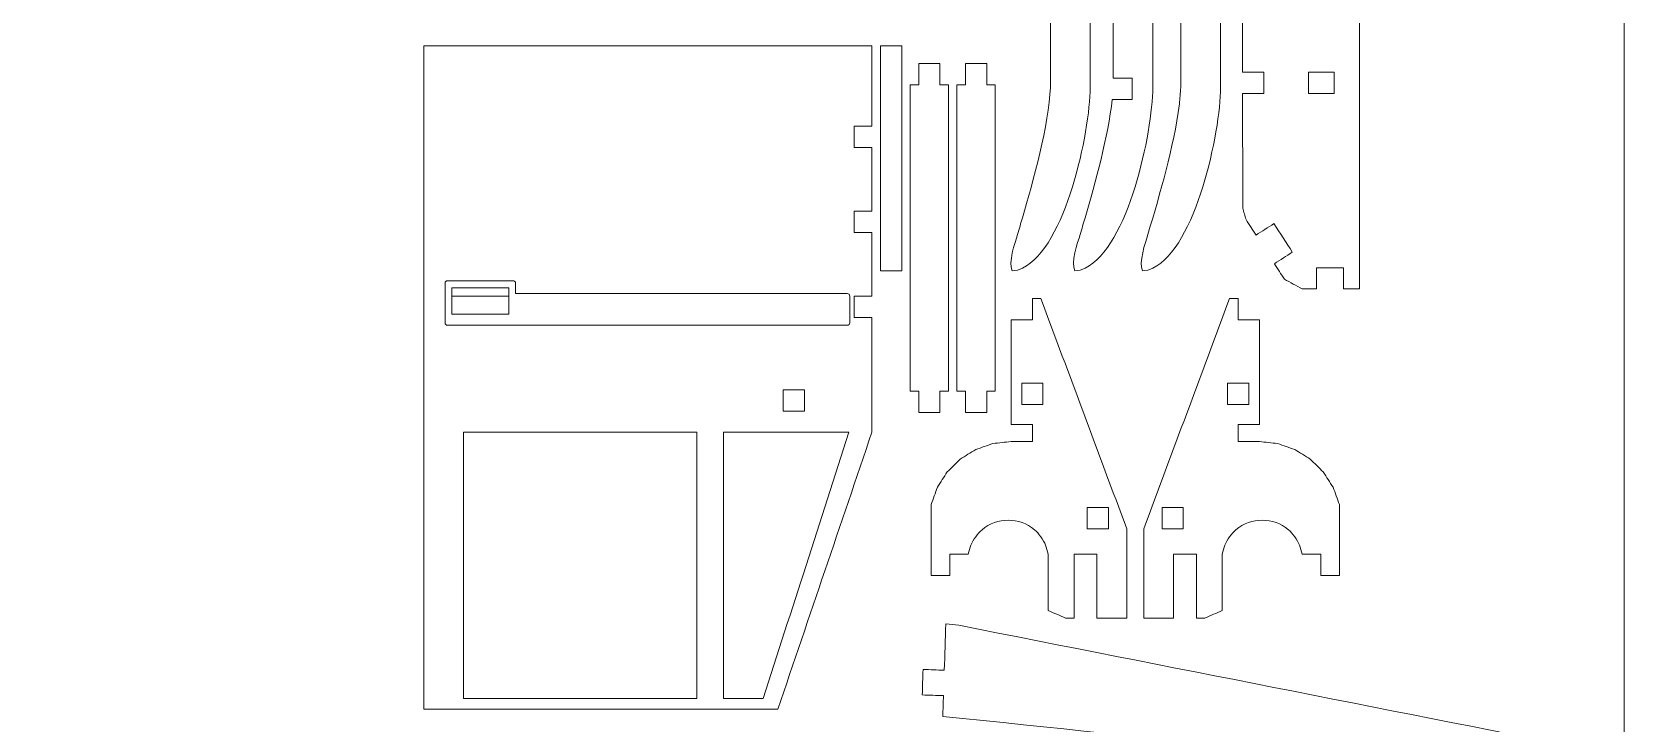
# Model space of a CAD drawing. Header units: centimetres. Extents: x -36.5 to 33.1, y -48.3 to 44.1.
# Drawn here: x 9.44 to 31.91, y -36.24 to -26.49 of the extents above; entities that cross this region are included whole.
import ezdxf

# ---------------------------------------------------------------- set-up
doc = ezdxf.new("R2010")
doc.units = ezdxf.units.CM
doc.header["$MEASUREMENT"] = 0
doc.layers.add('Camada 1', color=7, linetype='Continuous')

msp = doc.modelspace()

# ---------------------------------------------------------------- linework, layer by layer
at = {"layer": 'Camada 1', "color": 2, "lineweight": 20}
msp.add_open_spline([(9.1077, -48.3388), (9.1077, -48.3388), (31.9077, -48.3388), (31.9077, -48.3388), (31.9077, -48.3388), (31.9077, -48.3388), (31.9077, -13.5388), (31.9077, -13.5388), (31.9077, -13.5388), (31.9077, -13.5388), (9.1077, -13.5388), (9.1077, -13.5388), (9.1077, -13.5388), (9.1077, -13.5388), (9.1077, -48.3388), (9.1077, -48.3388), (9.1077, -48.3388), (9.1077, -48.3388), (9.1077, -48.3388), (9.1077, -48.3388)], degree=3, knots=[0, 0, 0, 0, 0.16666667, 0.16666667, 0.16666667, 0.16666667, 0.33333333, 0.33333333, 0.33333333, 0.33333333, 0.5, 0.5, 0.5, 0.5, 0.66666667, 0.66666667, 0.66666667, 0.66666667, 1, 1, 1, 1], dxfattribs=at)
at = {"layer": 'Camada 1', "lineweight": 9}
for points, knots in [([(28.17353, -30.11864), (28.17353, -25.55183), (28.17353, -20.98504), (28.17353, -16.41824), (28.17353, -16.41824), (28.09884, -16.41824), (28.02417, -16.41824), (27.94948, -16.41824), (27.94948, -16.41824), (27.94948, -16.51823), (27.94948, -16.61823), (27.94948, -16.71822), (27.94948, -16.71822), (27.82215, -16.71822), (27.69481, -16.71822), (27.56747, -16.71822), (27.56747, -16.71822), (27.56747, -16.61823), (27.56747, -16.51823), (27.56747, -16.41824), (27.56747, -16.41824), (27.50015, -16.41824), (27.43285, -16.41824), (27.36553, -16.41824), (27.36553, -16.41824), (27.28141, -16.46416), (27.19729, -16.51008), (27.11317, -16.55601), (27.11317, -16.55601), (27.06643, -16.6287), (27.01971, -16.7014), (26.97297, -16.7741), (26.97297, -16.7741), (27.05709, -16.82817), (27.14119, -16.88225), (27.22531, -16.93632), (27.22531, -16.93632), (27.13879, -17.0709), (27.05227, -17.20548), (26.96575, -17.34006), (26.96575, -17.34006), (26.88165, -17.28599), (26.79753, -17.23191), (26.71342, -17.17784), (26.71342, -17.17784), (26.66668, -17.25053), (26.61995, -17.32324), (26.57321, -17.39594), (26.57321, -17.39594), (26.55733, -17.45001), (26.54145, -17.50408), (26.52557, -17.55815), (26.52557, -17.55815), (26.52556, -18.09638), (26.52556, -18.63459), (26.52555, -19.17281), (26.52555, -19.17281), (26.62553, -19.17281), (26.72553, -19.17281), (26.82551, -19.17281), (26.82551, -19.17281), (26.82551, -19.27281), (26.82552, -19.3728), (26.82552, -19.4728), (26.82552, -19.4728), (26.72554, -19.4728), (26.62554, -19.4728), (26.52556, -19.4728), (26.52556, -19.4728), (26.52516, -22.00301), (26.52477, -24.53322), (26.52437, -27.06344), (26.52437, -27.06344), (26.62435, -27.06342), (26.72435, -27.06342), (26.82433, -27.06341), (26.82433, -27.06341), (26.82433, -27.16341), (26.82433, -27.2634), (26.82433, -27.3634), (26.82433, -27.3634), (26.72435, -27.36341), (26.62435, -27.36341), (26.52437, -27.36343), (26.52437, -27.36343), (26.52477, -27.9019), (26.52517, -28.44037), (26.52557, -28.97884), (26.52557, -28.97884), (26.54145, -29.03291), (26.55733, -29.08699), (26.57321, -29.14106), (26.57321, -29.14106), (26.61995, -29.21375), (26.66668, -29.28646), (26.71342, -29.35916), (26.71342, -29.35916), (26.79753, -29.30509), (26.88165, -29.251), (26.96575, -29.19693), (26.96575, -29.19693), (27.05227, -29.33151), (27.13879, -29.4661), (27.22531, -29.60068), (27.22531, -29.60068), (27.14121, -29.65475), (27.05709, -29.70883), (26.97298, -29.7629), (26.97298, -29.7629), (27.01971, -29.83559), (27.06645, -29.90829), (27.11317, -29.98099), (27.11317, -29.98099), (27.19729, -30.02691), (27.28141, -30.07283), (27.36553, -30.11876), (27.36553, -30.11876), (27.43287, -30.11875), (27.5002, -30.11873), (27.56753, -30.11872), (27.56753, -30.11872), (27.56752, -30.01885), (27.56749, -29.91896), (27.56747, -29.81908), (27.56747, -29.81908), (27.69481, -29.81906), (27.82215, -29.81905), (27.94948, -29.81902), (27.94948, -29.81902), (27.94948, -29.91891), (27.94951, -30.01879), (27.94953, -30.11867), (27.94953, -30.11867), (28.02419, -30.11866), (28.09887, -30.11865), (28.17353, -30.11864)], [0, 0, 0, 0, 0.02857143, 0.02857143, 0.02857143, 0.02857143, 0.05714286, 0.05714286, 0.05714286, 0.05714286, 0.08571429, 0.08571429, 0.08571429, 0.08571429, 0.11428571, 0.11428571, 0.11428571, 0.11428571, 0.14285714, 0.14285714, 0.14285714, 0.14285714, 0.17142857, 0.17142857, 0.17142857, 0.17142857, 0.2, 0.2, 0.2, 0.2, 0.22857143, 0.22857143, 0.22857143, 0.22857143, 0.25714286, 0.25714286, 0.25714286, 0.25714286, 0.28571429, 0.28571429, 0.28571429, 0.28571429, 0.31428571, 0.31428571, 0.31428571, 0.31428571, 0.34285714, 0.34285714, 0.34285714, 0.34285714, 0.37142857, 0.37142857, 0.37142857, 0.37142857, 0.4, 0.4, 0.4, 0.4, 0.42857143, 0.42857143, 0.42857143, 0.42857143, 0.45714286, 0.45714286, 0.45714286, 0.45714286, 0.48571429, 0.48571429, 0.48571429, 0.48571429, 0.51428571, 0.51428571, 0.51428571, 0.51428571, 0.54285714, 0.54285714, 0.54285714, 0.54285714, 0.57142857, 0.57142857, 0.57142857, 0.57142857, 0.6, 0.6, 0.6, 0.6, 0.62857143, 0.62857143, 0.62857143, 0.62857143, 0.65714286, 0.65714286, 0.65714286, 0.65714286, 0.68571429, 0.68571429, 0.68571429, 0.68571429, 0.71428571, 0.71428571, 0.71428571, 0.71428571, 0.74285714, 0.74285714, 0.74285714, 0.74285714, 0.77142857, 0.77142857, 0.77142857, 0.77142857, 0.8, 0.8, 0.8, 0.8, 0.82857143, 0.82857143, 0.82857143, 0.82857143, 0.85714286, 0.85714286, 0.85714286, 0.85714286, 0.88571429, 0.88571429, 0.88571429, 0.88571429, 0.91428571, 0.91428571, 0.91428571, 0.91428571, 0.94285714, 0.94285714, 0.94285714, 0.94285714, 1, 1, 1, 1]), ([(23.41812, -29.11419), (23.56511, -28.61305), (23.79396, -27.79357), (23.81175, -27.27873), (23.81175, -27.27873), (23.81171, -26.78987), (23.81166, -26.30103), (23.81163, -25.81217), (23.81163, -25.81217), (23.85162, -25.81217), (23.89163, -25.81217), (23.93163, -25.81217), (23.93163, -25.81217), (23.93163, -25.71218), (23.93163, -25.61218), (23.93163, -25.51218), (23.93163, -25.51218), (23.89163, -25.51218), (23.85162, -25.51218), (23.81163, -25.51218), (23.81163, -25.51218), (23.81163, -24.07226), (23.81163, -22.63232), (23.81163, -21.19239), (23.81163, -21.19239), (23.85162, -21.19239), (23.89163, -21.19239), (23.93163, -21.19239), (23.93163, -21.19239), (23.93163, -21.09239), (23.93163, -20.9924), (23.93163, -20.8924), (23.93163, -20.8924), (23.89163, -20.8924), (23.85162, -20.8924), (23.81163, -20.8924), (23.81163, -20.8924), (23.81161, -20.34669), (23.81161, -19.80098), (23.8116, -19.25526), (23.8116, -19.25526), (23.80626, -18.73727), (23.4999, -17.70341), (23.34809, -17.18792), (23.34809, -17.18792), (23.31514, -17.07602), (23.2183, -16.79379), (23.26668, -16.68611), (23.26668, -16.68611), (23.28439, -16.6467), (23.44003, -16.72272), (23.46504, -16.73801), (23.46504, -16.73801), (24.03928, -17.08906), (24.36947, -18.6214), (24.37392, -19.26334), (24.37392, -19.26334), (24.37392, -19.80636), (24.37392, -20.34938), (24.37392, -20.8924), (24.37392, -20.8924), (24.33393, -20.8924), (24.29393, -20.8924), (24.25393, -20.8924), (24.25393, -20.8924), (24.25393, -20.9924), (24.25393, -21.09239), (24.25393, -21.19239), (24.25393, -21.19239), (24.29393, -21.19239), (24.33393, -21.19239), (24.37392, -21.19239), (24.37392, -21.19239), (24.37392, -22.63232), (24.37392, -24.07226), (24.37392, -25.51218), (24.37392, -25.51218), (24.33393, -25.51218), (24.29393, -25.51218), (24.25393, -25.51218), (24.25393, -25.51218), (24.25393, -25.61218), (24.25393, -25.71218), (24.25393, -25.81217), (24.25393, -25.81217), (24.29393, -25.81217), (24.33393, -25.81217), (24.37392, -25.81217), (24.37392, -25.81217), (24.37392, -26.29959), (24.37392, -26.78699), (24.37392, -27.27441), (24.37392, -27.27441), (24.36951, -27.91148), (24.02692, -29.53298), (23.41763, -29.82556), (23.41763, -29.82556), (23.38081, -29.84324), (23.31366, -29.86622), (23.27174, -29.86145), (23.27174, -29.86145), (23.21383, -29.74921), (23.31197, -29.47251), (23.34809, -29.34983), (23.34809, -29.34983), (23.37143, -29.27128), (23.39478, -29.19274), (23.41812, -29.11419)], [0, 0, 0, 0, 0.03571429, 0.03571429, 0.03571429, 0.03571429, 0.07142857, 0.07142857, 0.07142857, 0.07142857, 0.10714286, 0.10714286, 0.10714286, 0.10714286, 0.14285714, 0.14285714, 0.14285714, 0.14285714, 0.17857143, 0.17857143, 0.17857143, 0.17857143, 0.21428571, 0.21428571, 0.21428571, 0.21428571, 0.25, 0.25, 0.25, 0.25, 0.28571429, 0.28571429, 0.28571429, 0.28571429, 0.32142857, 0.32142857, 0.32142857, 0.32142857, 0.35714286, 0.35714286, 0.35714286, 0.35714286, 0.39285714, 0.39285714, 0.39285714, 0.39285714, 0.42857143, 0.42857143, 0.42857143, 0.42857143, 0.46428571, 0.46428571, 0.46428571, 0.46428571, 0.5, 0.5, 0.5, 0.5, 0.53571429, 0.53571429, 0.53571429, 0.53571429, 0.57142857, 0.57142857, 0.57142857, 0.57142857, 0.60714286, 0.60714286, 0.60714286, 0.60714286, 0.64285714, 0.64285714, 0.64285714, 0.64285714, 0.67857143, 0.67857143, 0.67857143, 0.67857143, 0.71428571, 0.71428571, 0.71428571, 0.71428571, 0.75, 0.75, 0.75, 0.75, 0.78571429, 0.78571429, 0.78571429, 0.78571429, 0.82142857, 0.82142857, 0.82142857, 0.82142857, 0.85714286, 0.85714286, 0.85714286, 0.85714286, 0.89285714, 0.89285714, 0.89285714, 0.89285714, 0.92857143, 0.92857143, 0.92857143, 0.92857143, 1, 1, 1, 1]), ([(24.30192, -29.11419), (24.44953, -28.61074), (24.62797, -27.96543), (24.68389, -27.44704), (24.68389, -27.44704), (24.77854, -27.44704), (24.87317, -27.44704), (24.96781, -27.44704), (24.96781, -27.44704), (24.96781, -27.34665), (24.96781, -27.24626), (24.96781, -27.14586), (24.96781, -27.14586), (24.87706, -27.14586), (24.78629, -27.14586), (24.69553, -27.14586), (24.69553, -27.14586), (24.69552, -26.7013), (24.69552, -26.25674), (24.69551, -25.81217), (24.69551, -25.81217), (24.73551, -25.81217), (24.77551, -25.81217), (24.81551, -25.81217), (24.81551, -25.81217), (24.81551, -25.71218), (24.8155, -25.61218), (24.8155, -25.51218), (24.8155, -25.51218), (24.7755, -25.51218), (24.73551, -25.51218), (24.69551, -25.51218), (24.69551, -25.51218), (24.69549, -24.07226), (24.69545, -22.63232), (24.69543, -21.19239), (24.69543, -21.19239), (24.73542, -21.19239), (24.77542, -21.19239), (24.81541, -21.19239), (24.81541, -21.19239), (24.81541, -21.09239), (24.81541, -20.9924), (24.81541, -20.8924), (24.81541, -20.8924), (24.77542, -20.8924), (24.73541, -20.8924), (24.69541, -20.8924), (24.69541, -20.8924), (24.6954, -20.44708), (24.6954, -20.00176), (24.69539, -19.55644), (24.69539, -19.55644), (24.78619, -19.55644), (24.87701, -19.55644), (24.96781, -19.55644), (24.96781, -19.55644), (24.96781, -19.45605), (24.96781, -19.35566), (24.96781, -19.25526), (24.96781, -19.25526), (24.87701, -19.25526), (24.78619, -19.25526), (24.69539, -19.25526), (24.69539, -19.25526), (24.68411, -18.67508), (24.36738, -17.6649), (24.20347, -17.09052), (24.20347, -17.09052), (24.17574, -16.99334), (24.10751, -16.7818), (24.15048, -16.68611), (24.15048, -16.68611), (24.16821, -16.64664), (24.32417, -16.72293), (24.34884, -16.73801), (24.34884, -16.73801), (24.9231, -17.08904), (25.25309, -18.621), (25.25772, -19.26334), (25.25772, -19.26334), (25.25772, -19.80636), (25.25772, -20.34938), (25.25772, -20.8924), (25.25772, -20.8924), (25.21773, -20.8924), (25.17772, -20.8924), (25.13772, -20.8924), (25.13772, -20.8924), (25.13772, -20.9924), (25.13772, -21.09239), (25.13772, -21.19239), (25.13772, -21.19239), (25.17772, -21.19239), (25.21773, -21.19239), (25.25772, -21.19239), (25.25772, -21.19239), (25.25772, -22.63232), (25.25772, -24.07226), (25.25772, -25.51218), (25.25772, -25.51218), (25.21773, -25.51218), (25.17772, -25.51218), (25.13772, -25.51218), (25.13772, -25.51218), (25.13772, -25.61218), (25.13772, -25.71218), (25.13772, -25.81217), (25.13772, -25.81217), (25.17772, -25.81217), (25.21773, -25.81217), (25.25772, -25.81217), (25.25772, -25.81217), (25.25772, -26.29959), (25.25772, -26.78699), (25.25772, -27.27441), (25.25772, -27.27441), (25.25313, -27.91186), (24.91075, -29.533), (24.30142, -29.82556), (24.30142, -29.82556), (24.26455, -29.84326), (24.1975, -29.86621), (24.15553, -29.86145), (24.15553, -29.86145), (24.09766, -29.749), (24.19569, -29.47277), (24.23189, -29.34983), (24.23189, -29.34983), (24.25523, -29.27128), (24.27858, -29.19274), (24.30192, -29.11419)], [0, 0, 0, 0, 0.02941176, 0.02941176, 0.02941176, 0.02941176, 0.05882353, 0.05882353, 0.05882353, 0.05882353, 0.08823529, 0.08823529, 0.08823529, 0.08823529, 0.11764706, 0.11764706, 0.11764706, 0.11764706, 0.14705882, 0.14705882, 0.14705882, 0.14705882, 0.17647059, 0.17647059, 0.17647059, 0.17647059, 0.20588235, 0.20588235, 0.20588235, 0.20588235, 0.23529412, 0.23529412, 0.23529412, 0.23529412, 0.26470588, 0.26470588, 0.26470588, 0.26470588, 0.29411765, 0.29411765, 0.29411765, 0.29411765, 0.32352941, 0.32352941, 0.32352941, 0.32352941, 0.35294118, 0.35294118, 0.35294118, 0.35294118, 0.38235294, 0.38235294, 0.38235294, 0.38235294, 0.41176471, 0.41176471, 0.41176471, 0.41176471, 0.44117647, 0.44117647, 0.44117647, 0.44117647, 0.47058824, 0.47058824, 0.47058824, 0.47058824, 0.5, 0.5, 0.5, 0.5, 0.52941176, 0.52941176, 0.52941176, 0.52941176, 0.55882353, 0.55882353, 0.55882353, 0.55882353, 0.58823529, 0.58823529, 0.58823529, 0.58823529, 0.61764706, 0.61764706, 0.61764706, 0.61764706, 0.64705882, 0.64705882, 0.64705882, 0.64705882, 0.67647059, 0.67647059, 0.67647059, 0.67647059, 0.70588235, 0.70588235, 0.70588235, 0.70588235, 0.73529412, 0.73529412, 0.73529412, 0.73529412, 0.76470588, 0.76470588, 0.76470588, 0.76470588, 0.79411765, 0.79411765, 0.79411765, 0.79411765, 0.82352941, 0.82352941, 0.82352941, 0.82352941, 0.85294118, 0.85294118, 0.85294118, 0.85294118, 0.88235294, 0.88235294, 0.88235294, 0.88235294, 0.91176471, 0.91176471, 0.91176471, 0.91176471, 0.94117647, 0.94117647, 0.94117647, 0.94117647, 1, 1, 1, 1]), ([(25.63303, -27.509), (25.63914, -27.43225), (25.64524, -27.35548), (25.65135, -27.27873), (25.65135, -27.27873), (25.65131, -26.78987), (25.65127, -26.30103), (25.65124, -25.81217), (25.65124, -25.81217), (25.69123, -25.81217), (25.73123, -25.81217), (25.77123, -25.81217), (25.77123, -25.81217), (25.77123, -25.71218), (25.77123, -25.61218), (25.77123, -25.51218), (25.77123, -25.51218), (25.73123, -25.51218), (25.69123, -25.51218), (25.65124, -25.51218), (25.65124, -25.51218), (25.65124, -24.07226), (25.65124, -22.63232), (25.65124, -21.19239), (25.65124, -21.19239), (25.69123, -21.19239), (25.73123, -21.19239), (25.77123, -21.19239), (25.77123, -21.19239), (25.77123, -21.09239), (25.77123, -20.9924), (25.77123, -20.8924), (25.77123, -20.8924), (25.73123, -20.8924), (25.69123, -20.8924), (25.65124, -20.8924), (25.65124, -20.8924), (25.65123, -20.34669), (25.65121, -19.80098), (25.6512, -19.25526), (25.6512, -19.25526), (25.64617, -18.73848), (25.33923, -17.70243), (25.1877, -17.18792), (25.1877, -17.18792), (25.15473, -17.07596), (25.0579, -16.79381), (25.10629, -16.68611), (25.10629, -16.68611), (25.12402, -16.64668), (25.27981, -16.72283), (25.30465, -16.73801), (25.30465, -16.73801), (25.87894, -17.08905), (26.2089, -18.62099), (26.21353, -19.26334), (26.21353, -19.26334), (26.21353, -19.80636), (26.21353, -20.34938), (26.21353, -20.8924), (26.21353, -20.8924), (26.17354, -20.8924), (26.13353, -20.8924), (26.09353, -20.8924), (26.09353, -20.8924), (26.09353, -20.9924), (26.09353, -21.09239), (26.09353, -21.19239), (26.09353, -21.19239), (26.13353, -21.19239), (26.17354, -21.19239), (26.21353, -21.19239), (26.21353, -21.19239), (26.21353, -22.63232), (26.21353, -24.07226), (26.21353, -25.51218), (26.21353, -25.51218), (26.17354, -25.51218), (26.13353, -25.51218), (26.09353, -25.51218), (26.09353, -25.51218), (26.09353, -25.61218), (26.09353, -25.71218), (26.09353, -25.81217), (26.09353, -25.81217), (26.13353, -25.81217), (26.17354, -25.81217), (26.21353, -25.81217), (26.21353, -25.81217), (26.21353, -26.29959), (26.21353, -26.78699), (26.21353, -27.27441), (26.21353, -27.27441), (26.20894, -27.91187), (25.8666, -29.53294), (25.25723, -29.82556), (25.25723, -29.82556), (25.22037, -29.84326), (25.15331, -29.86621), (25.11135, -29.86145), (25.11135, -29.86145), (25.05348, -29.74901), (25.15151, -29.47275), (25.1877, -29.34983), (25.1877, -29.34983), (25.36881, -28.73485), (25.54563, -28.14764), (25.63303, -27.509)], [0, 0, 0, 0, 0.03571429, 0.03571429, 0.03571429, 0.03571429, 0.07142857, 0.07142857, 0.07142857, 0.07142857, 0.10714286, 0.10714286, 0.10714286, 0.10714286, 0.14285714, 0.14285714, 0.14285714, 0.14285714, 0.17857143, 0.17857143, 0.17857143, 0.17857143, 0.21428571, 0.21428571, 0.21428571, 0.21428571, 0.25, 0.25, 0.25, 0.25, 0.28571429, 0.28571429, 0.28571429, 0.28571429, 0.32142857, 0.32142857, 0.32142857, 0.32142857, 0.35714286, 0.35714286, 0.35714286, 0.35714286, 0.39285714, 0.39285714, 0.39285714, 0.39285714, 0.42857143, 0.42857143, 0.42857143, 0.42857143, 0.46428571, 0.46428571, 0.46428571, 0.46428571, 0.5, 0.5, 0.5, 0.5, 0.53571429, 0.53571429, 0.53571429, 0.53571429, 0.57142857, 0.57142857, 0.57142857, 0.57142857, 0.60714286, 0.60714286, 0.60714286, 0.60714286, 0.64285714, 0.64285714, 0.64285714, 0.64285714, 0.67857143, 0.67857143, 0.67857143, 0.67857143, 0.71428571, 0.71428571, 0.71428571, 0.71428571, 0.75, 0.75, 0.75, 0.75, 0.78571429, 0.78571429, 0.78571429, 0.78571429, 0.82142857, 0.82142857, 0.82142857, 0.82142857, 0.85714286, 0.85714286, 0.85714286, 0.85714286, 0.89285714, 0.89285714, 0.89285714, 0.89285714, 0.92857143, 0.92857143, 0.92857143, 0.92857143, 1, 1, 1, 1]), ([(21.04274, -27.82505), (21.04274, -27.92545), (21.04274, -28.02583), (21.04274, -28.12622), (21.04274, -28.12622), (21.12641, -28.12622), (21.21006, -28.12622), (21.29372, -28.12622), (21.29372, -28.12622), (21.29372, -28.42539), (21.29372, -28.72456), (21.29372, -29.02373), (21.29372, -29.02373), (21.21006, -29.02373), (21.12641, -29.02373), (21.04274, -29.02373), (21.04274, -29.02373), (21.04274, -29.12373), (21.04274, -29.22373), (21.04274, -29.32372), (21.04274, -29.32372), (21.12641, -29.32372), (21.21006, -29.32372), (21.29372, -29.32372), (21.29372, -29.32372), (21.29372, -29.62329), (21.29372, -29.92285), (21.29372, -30.22241), (21.29372, -30.22241), (21.21006, -30.22241), (21.12641, -30.22241), (21.04274, -30.22241), (21.04274, -30.22241), (21.04274, -30.32241), (21.04274, -30.42241), (21.04274, -30.5224), (21.04274, -30.5224), (21.12641, -30.5224), (21.21006, -30.5224), (21.29372, -30.5224), (21.29372, -30.5224), (21.29372, -31.06136), (21.29372, -31.60033), (21.29372, -32.13928), (21.29372, -32.13928), (20.85148, -33.44077), (20.40922, -34.74226), (19.96697, -36.04375), (19.96697, -36.04375), (18.30247, -36.04375), (16.63796, -36.04375), (14.97347, -36.04375), (14.97347, -36.04375), (14.97347, -32.92521), (14.97347, -29.80667), (14.97347, -26.68814), (14.97347, -26.68814), (17.08022, -26.68814), (19.18697, -26.68814), (21.29372, -26.68814), (21.29372, -26.68814), (21.29372, -27.06711), (21.29372, -27.44608), (21.29372, -27.82505), (21.29372, -27.82505), (21.21006, -27.82505), (21.12641, -27.82505), (21.04274, -27.82505)], [0, 0, 0, 0, 0.05555556, 0.05555556, 0.05555556, 0.05555556, 0.11111111, 0.11111111, 0.11111111, 0.11111111, 0.16666667, 0.16666667, 0.16666667, 0.16666667, 0.22222222, 0.22222222, 0.22222222, 0.22222222, 0.27777778, 0.27777778, 0.27777778, 0.27777778, 0.33333333, 0.33333333, 0.33333333, 0.33333333, 0.38888889, 0.38888889, 0.38888889, 0.38888889, 0.44444444, 0.44444444, 0.44444444, 0.44444444, 0.5, 0.5, 0.5, 0.5, 0.55555556, 0.55555556, 0.55555556, 0.55555556, 0.61111111, 0.61111111, 0.61111111, 0.61111111, 0.66666667, 0.66666667, 0.66666667, 0.66666667, 0.72222222, 0.72222222, 0.72222222, 0.72222222, 0.77777778, 0.77777778, 0.77777778, 0.77777778, 0.83333333, 0.83333333, 0.83333333, 0.83333333, 0.88888889, 0.88888889, 0.88888889, 0.88888889, 1, 1, 1, 1]), ([(21.41372, -26.68814), (21.51372, -26.68814), (21.61372, -26.68814), (21.71372, -26.68814), (21.71372, -26.68814), (21.71371, -27.74612), (21.71371, -28.80411), (21.71371, -29.86209), (21.71371, -29.86209), (21.6137, -29.8621), (21.51372, -29.8621), (21.41372, -29.8621), (21.41372, -29.8621), (21.41372, -28.80411), (21.41372, -27.74612), (21.41372, -26.68814)], [0, 0, 0, 0, 0.2, 0.2, 0.2, 0.2, 0.4, 0.4, 0.4, 0.4, 0.6, 0.6, 0.6, 0.6, 1, 1, 1, 1]), ([(21.95371, -31.56091), (21.95371, -31.6609), (21.95371, -31.7609), (21.95371, -31.86089), (21.95371, -31.86089), (22.05371, -31.86089), (22.1537, -31.86089), (22.2537, -31.86089), (22.2537, -31.86089), (22.2537, -31.7609), (22.2537, -31.6609), (22.2537, -31.56091), (22.2537, -31.56091), (22.2937, -31.56091), (22.3337, -31.56091), (22.3737, -31.56091), (22.3737, -31.56091), (22.3737, -30.12098), (22.3737, -28.68104), (22.3737, -27.24111), (22.3737, -27.24111), (22.3337, -27.24111), (22.2937, -27.24111), (22.2537, -27.24111), (22.2537, -27.24111), (22.2537, -27.14111), (22.2537, -27.04112), (22.2537, -26.94112), (22.2537, -26.94112), (22.1537, -26.94112), (22.05371, -26.94112), (21.95371, -26.94112), (21.95371, -26.94112), (21.95371, -27.04112), (21.95371, -27.14111), (21.95371, -27.24111), (21.95371, -27.24111), (21.91372, -27.24111), (21.87372, -27.24111), (21.83372, -27.24111), (21.83372, -27.24111), (21.83372, -28.68104), (21.83372, -30.12098), (21.83372, -31.56091), (21.83372, -31.56091), (21.87372, -31.56091), (21.91372, -31.56091), (21.95371, -31.56091)], [0, 0, 0, 0, 0.07692308, 0.07692308, 0.07692308, 0.07692308, 0.15384615, 0.15384615, 0.15384615, 0.15384615, 0.23076923, 0.23076923, 0.23076923, 0.23076923, 0.30769231, 0.30769231, 0.30769231, 0.30769231, 0.38461538, 0.38461538, 0.38461538, 0.38461538, 0.46153846, 0.46153846, 0.46153846, 0.46153846, 0.53846154, 0.53846154, 0.53846154, 0.53846154, 0.61538462, 0.61538462, 0.61538462, 0.61538462, 0.69230769, 0.69230769, 0.69230769, 0.69230769, 0.76923077, 0.76923077, 0.76923077, 0.76923077, 0.84615385, 0.84615385, 0.84615385, 0.84615385, 1, 1, 1, 1]), ([(22.61369, -31.56091), (22.61369, -31.6609), (22.61369, -31.7609), (22.61369, -31.86089), (22.61369, -31.86089), (22.71368, -31.86089), (22.81368, -31.86089), (22.91368, -31.86089), (22.91368, -31.86089), (22.91368, -31.7609), (22.91368, -31.6609), (22.91368, -31.56091), (22.91368, -31.56091), (22.95367, -31.56091), (22.99368, -31.56091), (23.03368, -31.56091), (23.03368, -31.56091), (23.03368, -30.12098), (23.03368, -28.68104), (23.03368, -27.24111), (23.03368, -27.24111), (22.99368, -27.24111), (22.95367, -27.24111), (22.91368, -27.24111), (22.91368, -27.24111), (22.91368, -27.14111), (22.91368, -27.04112), (22.91368, -26.94112), (22.91368, -26.94112), (22.81368, -26.94112), (22.71368, -26.94112), (22.61369, -26.94112), (22.61369, -26.94112), (22.61369, -27.04112), (22.61369, -27.14111), (22.61369, -27.24111), (22.61369, -27.24111), (22.57369, -27.24111), (22.5337, -27.24111), (22.4937, -27.24111), (22.4937, -27.24111), (22.4937, -28.68104), (22.4937, -30.12098), (22.4937, -31.56091), (22.4937, -31.56091), (22.5337, -31.56091), (22.57369, -31.56091), (22.61369, -31.56091)], [0, 0, 0, 0, 0.07692308, 0.07692308, 0.07692308, 0.07692308, 0.15384615, 0.15384615, 0.15384615, 0.15384615, 0.23076923, 0.23076923, 0.23076923, 0.23076923, 0.30769231, 0.30769231, 0.30769231, 0.30769231, 0.38461538, 0.38461538, 0.38461538, 0.38461538, 0.46153846, 0.46153846, 0.46153846, 0.46153846, 0.53846154, 0.53846154, 0.53846154, 0.53846154, 0.61538462, 0.61538462, 0.61538462, 0.61538462, 0.69230769, 0.69230769, 0.69230769, 0.69230769, 0.76923077, 0.76923077, 0.76923077, 0.76923077, 0.84615385, 0.84615385, 0.84615385, 0.84615385, 1, 1, 1, 1]), ([(27.45402, -27.06359), (27.45402, -27.16359), (27.45402, -27.26357), (27.45402, -27.36357), (27.45402, -27.36357), (27.574, -27.36357), (27.69401, -27.36357), (27.81399, -27.36357), (27.81399, -27.36357), (27.81399, -27.26357), (27.81399, -27.16359), (27.81399, -27.06359), (27.81399, -27.06359), (27.69401, -27.06359), (27.574, -27.06359), (27.45402, -27.06359)], [0, 0, 0, 0, 0.2, 0.2, 0.2, 0.2, 0.4, 0.4, 0.4, 0.4, 0.6, 0.6, 0.6, 0.6, 1, 1, 1, 1]), ([(23.55726, -32.27012), (23.55726, -32.19013), (23.55726, -32.11012), (23.55726, -32.03013), (23.55726, -32.03013), (23.45726, -32.03013), (23.35727, -32.03013), (23.25727, -32.03013), (23.25727, -32.03013), (23.25727, -31.53741), (23.25727, -31.04468), (23.25727, -30.55196), (23.25727, -30.55196), (23.35727, -30.55196), (23.45726, -30.55196), (23.55726, -30.55196), (23.55726, -30.55196), (23.55726, -30.45196), (23.55726, -30.35197), (23.55726, -30.25197), (23.55726, -30.25197), (23.59726, -30.25197), (23.63725, -30.25197), (23.67725, -30.25197), (23.67725, -30.25197), (24.08123, -31.33497), (24.48522, -32.41796), (24.8892, -33.50096), (24.8892, -33.50096), (24.8892, -33.92093), (24.8892, -34.34092), (24.8892, -34.7609), (24.8892, -34.7609), (24.74921, -34.7609), (24.60921, -34.7609), (24.46921, -34.7609), (24.46921, -34.7609), (24.46921, -34.46091), (24.46921, -34.16092), (24.46921, -33.86093), (24.46921, -33.86093), (24.36178, -33.86093), (24.25434, -33.86093), (24.14691, -33.86093), (24.14691, -33.86093), (24.14691, -34.16092), (24.14691, -34.46091), (24.14691, -34.7609), (24.14691, -34.7609), (24.10691, -34.7609), (24.06691, -34.7609), (24.02692, -34.7609), (24.02692, -34.7609), (23.94521, -34.72504), (23.86349, -34.6892), (23.78178, -34.65334), (23.78178, -34.65334), (23.78178, -34.38838), (23.78178, -34.12343), (23.78178, -33.85847), (23.78178, -33.85847), (23.76952, -33.81554), (23.75727, -33.77259), (23.745, -33.72965), (23.745, -33.72965), (23.7159, -33.65998), (23.64559, -33.56367), (23.58809, -33.51473), (23.58809, -33.51473), (23.3781, -33.33604), (23.05751, -33.33601), (22.84752, -33.51473), (22.84752, -33.51473), (22.79004, -33.56366), (22.7197, -33.66001), (22.69061, -33.72965), (22.69061, -33.72965), (22.67834, -33.77259), (22.66609, -33.81554), (22.65383, -33.85847), (22.65383, -33.85847), (22.56641, -33.85847), (22.479, -33.85847), (22.39158, -33.85847), (22.39158, -33.85847), (22.39158, -33.95847), (22.39158, -34.05847), (22.39158, -34.15846), (22.39158, -34.15846), (22.30416, -34.15846), (22.21674, -34.15846), (22.12932, -34.15846), (22.12932, -34.15846), (22.12932, -33.82501), (22.12932, -33.49154), (22.12932, -33.15808), (22.12932, -33.15808), (22.1586, -33.07742), (22.18787, -32.99675), (22.21715, -32.91609), (22.21715, -32.91609), (22.26348, -32.84387), (22.30982, -32.77165), (22.35616, -32.69943), (22.35616, -32.69943), (22.41727, -32.6392), (22.47839, -32.57897), (22.5395, -32.51875), (22.5395, -32.51875), (22.6124, -32.47347), (22.68529, -32.42821), (22.75819, -32.38293), (22.75819, -32.38293), (22.83928, -32.35485), (22.92035, -32.32676), (23.00143, -32.29868), (23.00143, -32.29868), (23.08672, -32.28916), (23.17199, -32.27963), (23.25727, -32.27012), (23.25727, -32.27012), (23.35727, -32.27012), (23.45726, -32.27012), (23.55726, -32.27012)], [0, 0, 0, 0, 0.03125, 0.03125, 0.03125, 0.03125, 0.0625, 0.0625, 0.0625, 0.0625, 0.09375, 0.09375, 0.09375, 0.09375, 0.125, 0.125, 0.125, 0.125, 0.15625, 0.15625, 0.15625, 0.15625, 0.1875, 0.1875, 0.1875, 0.1875, 0.21875, 0.21875, 0.21875, 0.21875, 0.25, 0.25, 0.25, 0.25, 0.28125, 0.28125, 0.28125, 0.28125, 0.3125, 0.3125, 0.3125, 0.3125, 0.34375, 0.34375, 0.34375, 0.34375, 0.375, 0.375, 0.375, 0.375, 0.40625, 0.40625, 0.40625, 0.40625, 0.4375, 0.4375, 0.4375, 0.4375, 0.46875, 0.46875, 0.46875, 0.46875, 0.5, 0.5, 0.5, 0.5, 0.53125, 0.53125, 0.53125, 0.53125, 0.5625, 0.5625, 0.5625, 0.5625, 0.59375, 0.59375, 0.59375, 0.59375, 0.625, 0.625, 0.625, 0.625, 0.65625, 0.65625, 0.65625, 0.65625, 0.6875, 0.6875, 0.6875, 0.6875, 0.71875, 0.71875, 0.71875, 0.71875, 0.75, 0.75, 0.75, 0.75, 0.78125, 0.78125, 0.78125, 0.78125, 0.8125, 0.8125, 0.8125, 0.8125, 0.84375, 0.84375, 0.84375, 0.84375, 0.875, 0.875, 0.875, 0.875, 0.90625, 0.90625, 0.90625, 0.90625, 0.9375, 0.9375, 0.9375, 0.9375, 1, 1, 1, 1]), ([(26.46114, -32.27012), (26.46114, -32.19013), (26.46114, -32.11012), (26.46114, -32.03013), (26.46114, -32.03013), (26.56114, -32.03013), (26.66113, -32.03013), (26.76113, -32.03013), (26.76113, -32.03013), (26.76113, -31.53741), (26.76113, -31.04468), (26.76113, -30.55196), (26.76113, -30.55196), (26.66113, -30.55196), (26.56114, -30.55196), (26.46114, -30.55196), (26.46114, -30.55196), (26.46114, -30.45196), (26.46114, -30.35197), (26.46114, -30.25197), (26.46114, -30.25197), (26.42115, -30.25197), (26.38115, -30.25197), (26.34115, -30.25197), (26.34115, -30.25197), (25.93717, -31.33497), (25.53318, -32.41796), (25.1292, -33.50096), (25.1292, -33.50096), (25.1292, -33.92093), (25.1292, -34.34092), (25.1292, -34.7609), (25.1292, -34.7609), (25.26919, -34.7609), (25.4092, -34.7609), (25.54919, -34.7609), (25.54919, -34.7609), (25.54919, -34.46091), (25.54919, -34.16092), (25.54919, -33.86093), (25.54919, -33.86093), (25.65663, -33.86093), (25.76406, -33.86093), (25.8715, -33.86093), (25.8715, -33.86093), (25.8715, -34.16092), (25.8715, -34.46091), (25.8715, -34.7609), (25.8715, -34.7609), (25.91149, -34.7609), (25.95149, -34.7609), (25.99149, -34.7609), (25.99149, -34.7609), (26.07319, -34.72504), (26.15491, -34.6892), (26.23662, -34.65334), (26.23662, -34.65334), (26.23662, -34.38838), (26.23662, -34.12343), (26.23662, -33.85847), (26.23662, -33.85847), (26.24889, -33.81554), (26.26114, -33.77259), (26.2734, -33.72965), (26.2734, -33.72965), (26.3025, -33.65998), (26.37281, -33.56367), (26.43031, -33.51473), (26.43031, -33.51473), (26.6403, -33.33604), (26.96089, -33.33601), (27.17087, -33.51473), (27.17087, -33.51473), (27.22836, -33.56366), (27.29871, -33.66001), (27.32779, -33.72965), (27.32779, -33.72965), (27.34006, -33.77259), (27.35231, -33.81554), (27.36457, -33.85847), (27.36457, -33.85847), (27.45199, -33.85847), (27.5394, -33.85847), (27.62681, -33.85847), (27.62681, -33.85847), (27.62681, -33.95847), (27.62681, -34.05847), (27.62681, -34.15846), (27.62681, -34.15846), (27.71424, -34.15846), (27.80166, -34.15846), (27.88908, -34.15846), (27.88908, -34.15846), (27.88908, -33.82501), (27.88908, -33.49154), (27.88908, -33.15808), (27.88908, -33.15808), (27.8598, -33.07742), (27.83053, -32.99675), (27.80125, -32.91609), (27.80125, -32.91609), (27.75492, -32.84387), (27.70858, -32.77165), (27.66225, -32.69943), (27.66225, -32.69943), (27.60113, -32.6392), (27.54001, -32.57897), (27.4789, -32.51875), (27.4789, -32.51875), (27.406, -32.47347), (27.33311, -32.42821), (27.26021, -32.38293), (27.26021, -32.38293), (27.17913, -32.35485), (27.09805, -32.32676), (27.01697, -32.29868), (27.01697, -32.29868), (26.93169, -32.28916), (26.8464, -32.27963), (26.76113, -32.27012), (26.76113, -32.27012), (26.66113, -32.27012), (26.56114, -32.27012), (26.46114, -32.27012)], [0, 0, 0, 0, 0.03125, 0.03125, 0.03125, 0.03125, 0.0625, 0.0625, 0.0625, 0.0625, 0.09375, 0.09375, 0.09375, 0.09375, 0.125, 0.125, 0.125, 0.125, 0.15625, 0.15625, 0.15625, 0.15625, 0.1875, 0.1875, 0.1875, 0.1875, 0.21875, 0.21875, 0.21875, 0.21875, 0.25, 0.25, 0.25, 0.25, 0.28125, 0.28125, 0.28125, 0.28125, 0.3125, 0.3125, 0.3125, 0.3125, 0.34375, 0.34375, 0.34375, 0.34375, 0.375, 0.375, 0.375, 0.375, 0.40625, 0.40625, 0.40625, 0.40625, 0.4375, 0.4375, 0.4375, 0.4375, 0.46875, 0.46875, 0.46875, 0.46875, 0.5, 0.5, 0.5, 0.5, 0.53125, 0.53125, 0.53125, 0.53125, 0.5625, 0.5625, 0.5625, 0.5625, 0.59375, 0.59375, 0.59375, 0.59375, 0.625, 0.625, 0.625, 0.625, 0.65625, 0.65625, 0.65625, 0.65625, 0.6875, 0.6875, 0.6875, 0.6875, 0.71875, 0.71875, 0.71875, 0.71875, 0.75, 0.75, 0.75, 0.75, 0.78125, 0.78125, 0.78125, 0.78125, 0.8125, 0.8125, 0.8125, 0.8125, 0.84375, 0.84375, 0.84375, 0.84375, 0.875, 0.875, 0.875, 0.875, 0.90625, 0.90625, 0.90625, 0.90625, 0.9375, 0.9375, 0.9375, 0.9375, 1, 1, 1, 1]), ([(23.70725, -31.74766), (23.70725, -31.64767), (23.70725, -31.54767), (23.70725, -31.44767), (23.70725, -31.44767), (23.60725, -31.44767), (23.50726, -31.44767), (23.40726, -31.44767), (23.40726, -31.44767), (23.40726, -31.54767), (23.40726, -31.64767), (23.40726, -31.74766), (23.40726, -31.74766), (23.50726, -31.74766), (23.60725, -31.74766), (23.70725, -31.74766)], [0, 0, 0, 0, 0.2, 0.2, 0.2, 0.2, 0.4, 0.4, 0.4, 0.4, 0.6, 0.6, 0.6, 0.6, 1, 1, 1, 1]), ([(26.31115, -31.74766), (26.31115, -31.64767), (26.31115, -31.54767), (26.31115, -31.44767), (26.31115, -31.44767), (26.41115, -31.44767), (26.51115, -31.44767), (26.61114, -31.44767), (26.61114, -31.44767), (26.61114, -31.54767), (26.61114, -31.64767), (26.61114, -31.74766), (26.61114, -31.74766), (26.51115, -31.74766), (26.41115, -31.74766), (26.31115, -31.74766)], [0, 0, 0, 0, 0.2, 0.2, 0.2, 0.2, 0.4, 0.4, 0.4, 0.4, 0.6, 0.6, 0.6, 0.6, 1, 1, 1, 1]), ([(20.34175, -31.54325), (20.34175, -31.64365), (20.34175, -31.74403), (20.34175, -31.84442), (20.34175, -31.84442), (20.24136, -31.84442), (20.14097, -31.84442), (20.04058, -31.84442), (20.04058, -31.84442), (20.04058, -31.74403), (20.04058, -31.64365), (20.04058, -31.54325), (20.04058, -31.54325), (20.14097, -31.54325), (20.24136, -31.54325), (20.34175, -31.54325)], [0, 0, 0, 0, 0.2, 0.2, 0.2, 0.2, 0.4, 0.4, 0.4, 0.4, 0.6, 0.6, 0.6, 0.6, 1, 1, 1, 1]), ([(15.53051, -32.13928), (15.53051, -33.3908), (15.53051, -34.64233), (15.53051, -35.89384), (15.53051, -35.89384), (16.62769, -35.89384), (17.72489, -35.89384), (18.82207, -35.89384), (18.82207, -35.89384), (18.82207, -34.64233), (18.82207, -33.3908), (18.82207, -32.13928), (18.82207, -32.13928), (17.72489, -32.13928), (16.62769, -32.13928), (15.53051, -32.13928)], [0, 0, 0, 0, 0.2, 0.2, 0.2, 0.2, 0.4, 0.4, 0.4, 0.4, 0.6, 0.6, 0.6, 0.6, 1, 1, 1, 1]), ([(20.96821, -32.13928), (20.3782, -32.13928), (19.78817, -32.13928), (19.19815, -32.13928), (19.19815, -32.13928), (19.19815, -33.3908), (19.19815, -34.64233), (19.19815, -35.89384), (19.19815, -35.89384), (19.38559, -35.89384), (19.57304, -35.89384), (19.76048, -35.89384), (19.76048, -35.89384), (20.16306, -34.64233), (20.56564, -33.3908), (20.96821, -32.13928)], [0, 0, 0, 0, 0.2, 0.2, 0.2, 0.2, 0.4, 0.4, 0.4, 0.4, 0.6, 0.6, 0.6, 0.6, 1, 1, 1, 1]), ([(24.63079, -33.20097), (24.5308, -33.20097), (24.43081, -33.20097), (24.33082, -33.20097), (24.33082, -33.20097), (24.33082, -33.30097), (24.33082, -33.40096), (24.33082, -33.50096), (24.33082, -33.50096), (24.43081, -33.50096), (24.5308, -33.50096), (24.63079, -33.50096), (24.63079, -33.50096), (24.63079, -33.40096), (24.63079, -33.30097), (24.63079, -33.20097)], [0, 0, 0, 0, 0.2, 0.2, 0.2, 0.2, 0.4, 0.4, 0.4, 0.4, 0.6, 0.6, 0.6, 0.6, 1, 1, 1, 1]), ([(25.38761, -33.20097), (25.48761, -33.20097), (25.58759, -33.20097), (25.68759, -33.20097), (25.68759, -33.20097), (25.68759, -33.30097), (25.68759, -33.40096), (25.68759, -33.50096), (25.68759, -33.50096), (25.58759, -33.50096), (25.48761, -33.50096), (25.38761, -33.50096), (25.38761, -33.50096), (25.38761, -33.40096), (25.38761, -33.30097), (25.38761, -33.20097)], [0, 0, 0, 0, 0.2, 0.2, 0.2, 0.2, 0.4, 0.4, 0.4, 0.4, 0.6, 0.6, 0.6, 0.6, 1, 1, 1, 1]), ([(31.4088, -36.61414), (31.40592, -36.77347), (31.40305, -36.9328), (31.40017, -37.09213), (31.40017, -37.09213), (28.36453, -36.77681), (25.32888, -36.46151), (22.29324, -36.1462), (22.29324, -36.1462), (22.29652, -36.04882), (22.29978, -35.95145), (22.30306, -35.85407), (22.30306, -35.85407), (22.20324, -35.85081), (22.10341, -35.84753), (22.0036, -35.84427), (22.0036, -35.84427), (22.00752, -35.7245), (22.01144, -35.60474), (22.01537, -35.48497), (22.01537, -35.48497), (22.11518, -35.48824), (22.215, -35.49151), (22.31482, -35.49478), (22.31482, -35.49478), (22.32193, -35.27753), (22.32906, -35.06027), (22.33618, -34.84303), (22.33618, -34.84303), (22.39771, -34.84933), (22.45925, -34.85561), (22.52078, -34.86191), (22.52078, -34.86191), (25.48345, -35.44599), (28.44613, -36.03007), (31.4088, -36.61414)], [0, 0, 0, 0, 0.1, 0.1, 0.1, 0.1, 0.2, 0.2, 0.2, 0.2, 0.3, 0.3, 0.3, 0.3, 0.4, 0.4, 0.4, 0.4, 0.5, 0.5, 0.5, 0.5, 0.6, 0.6, 0.6, 0.6, 0.7, 0.7, 0.7, 0.7, 0.8, 0.8, 0.8, 0.8, 1, 1, 1, 1])]:
    msp.add_open_spline(points, degree=3, knots=knots, dxfattribs=at)
at = {"layer": 'Camada 1', "color": 140, "lineweight": 9}
for points, knots in [([(16.2654, -30.18304), (16.2654, -30.13504), (16.2654, -30.08705), (16.2654, -30.03905), (16.2654, -30.03905), (16.2654, -30.01923), (16.24922, -30.00305), (16.2294, -30.00305), (16.2294, -30.00305), (15.9217, -30.00305), (15.61399, -30.00305), (15.30629, -30.00305), (15.30629, -30.00305), (15.28646, -30.00305), (15.27029, -30.01923), (15.27029, -30.03905), (15.27029, -30.03905), (15.27029, -30.22451), (15.27029, -30.40997), (15.27029, -30.59543), (15.27029, -30.59543), (15.27029, -30.61526), (15.28646, -30.63143), (15.30629, -30.63143), (15.30629, -30.63143), (17.1862, -30.63143), (19.06612, -30.63143), (20.94602, -30.63143), (20.94602, -30.63143), (20.96585, -30.63143), (20.98202, -30.61526), (20.98202, -30.59543), (20.98202, -30.59543), (20.98202, -30.46997), (20.98202, -30.3445), (20.98202, -30.21904), (20.98202, -30.21904), (20.98202, -30.19922), (20.96585, -30.18304), (20.94602, -30.18304), (20.94602, -30.18304), (19.38582, -30.18304), (17.8256, -30.18304), (16.2654, -30.18304)], [0, 0, 0, 0, 0.08333333, 0.08333333, 0.08333333, 0.08333333, 0.16666667, 0.16666667, 0.16666667, 0.16666667, 0.25, 0.25, 0.25, 0.25, 0.33333333, 0.33333333, 0.33333333, 0.33333333, 0.41666667, 0.41666667, 0.41666667, 0.41666667, 0.5, 0.5, 0.5, 0.5, 0.58333333, 0.58333333, 0.58333333, 0.58333333, 0.66666667, 0.66666667, 0.66666667, 0.66666667, 0.75, 0.75, 0.75, 0.75, 0.83333333, 0.83333333, 0.83333333, 0.83333333, 1, 1, 1, 1]), ([(15.36629, -30.104), (15.36629, -30.14235), (15.36629, -30.18069), (15.36629, -30.21904), (15.36629, -30.21904), (15.634, -30.21904), (15.90169, -30.21904), (16.1694, -30.21904), (16.1694, -30.21904), (16.1694, -30.18069), (16.1694, -30.14235), (16.1694, -30.104), (16.1694, -30.104), (15.90169, -30.104), (15.634, -30.104), (15.36629, -30.104)], [0, 0, 0, 0, 0.2, 0.2, 0.2, 0.2, 0.4, 0.4, 0.4, 0.4, 0.6, 0.6, 0.6, 0.6, 1, 1, 1, 1]), ([(15.36629, -30.21904), (15.36629, -30.30451), (15.36629, -30.38997), (15.36629, -30.47543), (15.36629, -30.47543), (15.634, -30.47543), (15.90169, -30.47543), (16.1694, -30.47543), (16.1694, -30.47543), (16.1694, -30.38997), (16.1694, -30.30451), (16.1694, -30.21904)], [0, 0, 0, 0, 0.25, 0.25, 0.25, 0.25, 0.5, 0.5, 0.5, 0.5, 1, 1, 1, 1])]:
    msp.add_open_spline(points, degree=3, knots=knots, dxfattribs=at)

doc.saveas('drawing.dxf')
